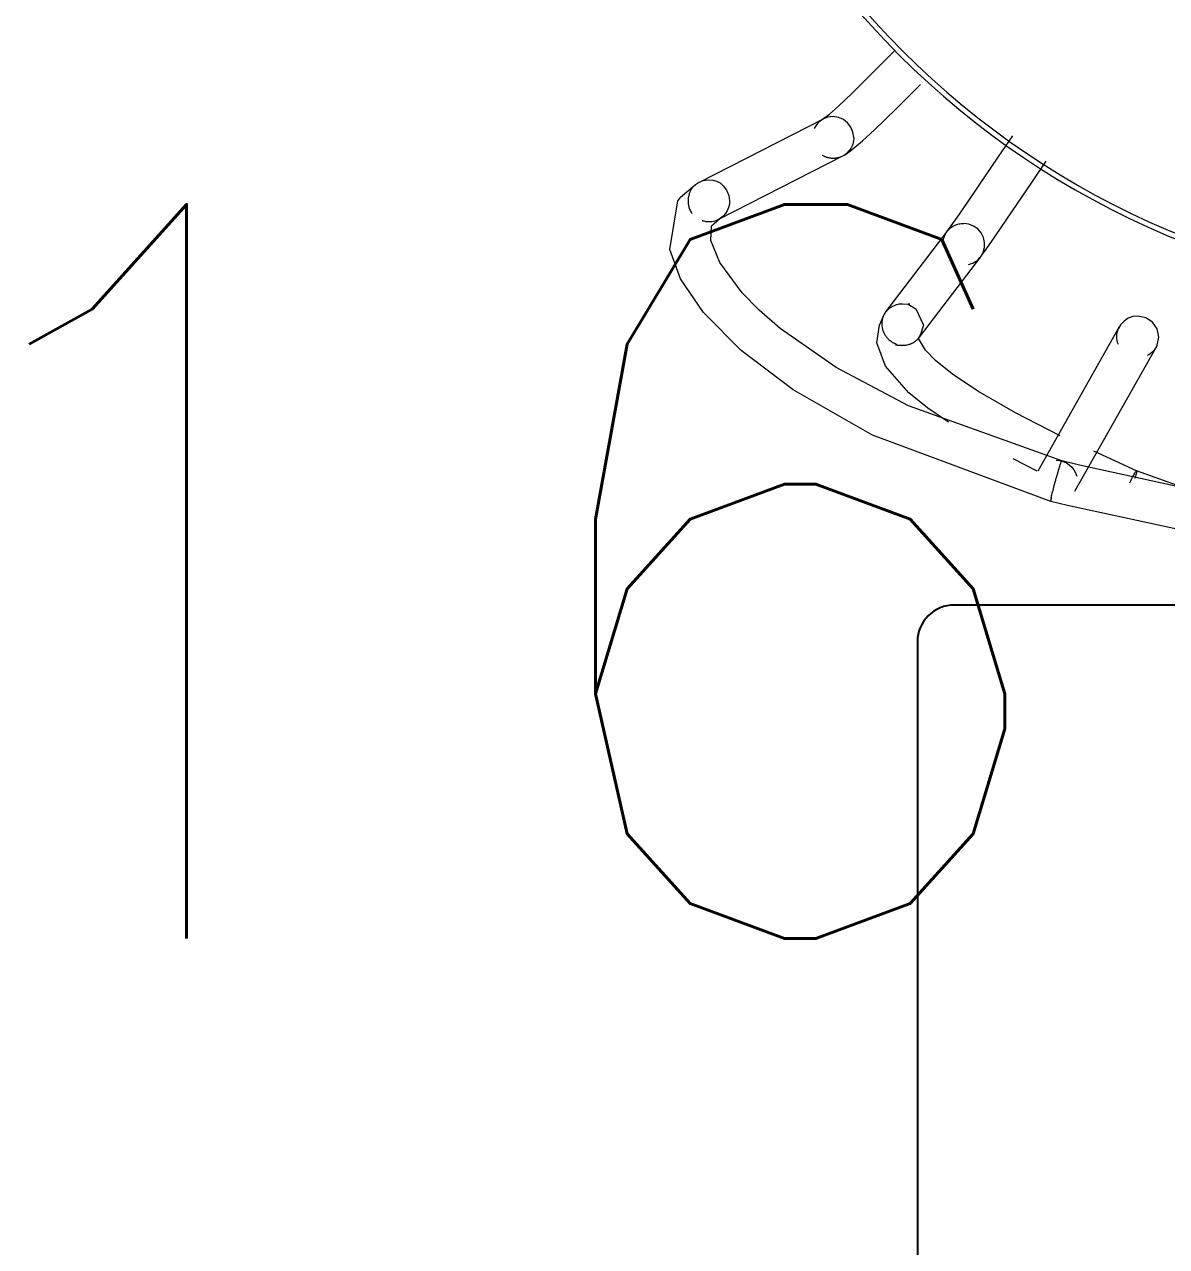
# Model space of a CAD drawing. Header units: millimetres. Extents: x -81374 to 485233, y -39075 to 157313.
# Drawn here: x 52213.9 to 52525, y 21646.7 to 21979.6 of the extents above; entities that cross this region are included whole.
import ezdxf
from ezdxf.enums import TextEntityAlignment as Align

# ---------------------------------------------------------------- set-up
doc = ezdxf.new("R2010")
doc.units = ezdxf.units.MM
for name, color, linetype in [('AC-RA-DIFFUSER', 6, 'Continuous'), ('HATCH', 8, 'Continuous'), ('Hatch 01_UC', 7, 'Continuous'), ('M-HVAC-TEXT', 7, 'Continuous')]:
    doc.layers.add(name, color=color, linetype=linetype)
doc.layers.add('G-IMPT', color=8, linetype='Continuous', lineweight=5)
doc.styles.add('R', font='romans.shx')
doc.styles.get("Standard").update_dxf_attribs({"font": 'arial.ttf'})
pattern_1 = [(225, (86411.17, 39444.27), (134.70384, -134.70384), [])]

# ---------------------------------------------------------------- blocks, each defined once
blk = doc.blocks.new('floor plan 1')
at = {"layer": 'G-IMPT', "color": 8, "ltscale": 500}
for p, q in [((5612.47, -60910.8), (5672.77, -60923.91)), ((5612.47, -60910.8), (5672.77, -60923.91)), ((5610.72, -60922.1), (5669.5, -60934.88)), ((5610.72, -60922.1), (5669.5, -60934.88)), ((5672.77, -60923.91), (5677.32, -60925.03)), ((5672.77, -60923.91), (5677.32, -60925.03)), ((5648.64, -60967.01), (5670.83, -60927.74)), ((5648.64, -60967.01), (5670.83, -60927.74)), ((5677.32, -60925.03), (5725.9, -60943.06)), ((5677.32, -60925.03), (5725.9, -60943.06)), ((5640.26, -60928.48), (5653.95, -60933.3)), ((5640.26, -60928.48), (5653.95, -60933.3)), ((5653.95, -60933.3), (5665.6, -60938.67)), ((5653.95, -60933.3), (5665.6, -60938.67)), ((5680.79, -60933.36), (5658.6, -60972.63)), ((5680.79, -60933.36), (5658.6, -60972.63)), ((5681, -60933.21), (5687.59, -60936.62)), ((5681, -60933.21), (5687.59, -60936.62)), ((5669.5, -60934.88), (5674.31, -60936.07)), ((5669.5, -60934.88), (5674.31, -60936.07)), ((5674.31, -60936.07), (5716.05, -60951.05)), ((5674.31, -60936.07), (5716.05, -60951.05)), ((5674.76, -60942.88), (5686.95, -60949.15)), ((5674.76, -60942.88), (5686.95, -60949.15)), ((5725.9, -60943.06), (5747.51, -60955.37)), ((5725.9, -60943.06), (5747.51, -60955.37)), ((5705.16, -60946.62), (5710.85, -60950.45)), ((5705.16, -60946.62), (5710.85, -60950.45)), ((5686.95, -60949.15), (5697.19, -60955.05)), ((5686.95, -60949.15), (5697.19, -60955.05)), ((5710.85, -60950.45), (5716.03, -60954.61)), ((5710.85, -60950.45), (5716.03, -60954.61)), ((5716.05, -60951.05), (5735.77, -60961.46)), ((5716.05, -60951.05), (5735.77, -60961.46)), ((5697.19, -60955.05), (5704.07, -60959.66)), ((5697.19, -60955.05), (5704.07, -60959.66)), ((5716.03, -60954.61), (5722.33, -60961.81)), ((5716.03, -60954.61), (5722.33, -60961.81)), ((5747.51, -60955.37), (5761.65, -60966.09)), ((5747.51, -60955.37), (5761.65, -60966.09)), ((5704.07, -60959.66), (5708.69, -60963.39)), ((5704.07, -60959.66), (5708.69, -60963.39)), ((5708.69, -60963.39), (5711.46, -60966.23)), ((5708.69, -60963.39), (5711.46, -60966.23)), ((5722.33, -60961.81), (5724.69, -60968.17)), ((5722.33, -60961.81), (5724.69, -60968.17)), ((5735.77, -60961.46), (5751.01, -60972.1)), ((5735.77, -60961.46), (5751.01, -60972.1)), ((5648.35, -60967.59), (5647.91, -60969.77)), ((5648.35, -60967.59), (5647.91, -60969.77)), ((5711.46, -60966.23), (5713.31, -60969.36)), ((5711.46, -60966.23), (5713.31, -60969.36)), ((5761.65, -60966.09), (5771.89, -60976.47)), ((5761.65, -60966.09), (5771.89, -60976.47)), ((5647.91, -60969.77), (5648.36, -60971.99)), ((5647.91, -60969.77), (5648.36, -60971.99)), ((5696.43, -60991.65), (5713.13, -60969.74)), ((5696.43, -60991.65), (5713.13, -60969.74)), ((5712.01, -60973.03), (5712.98, -60969.95)), ((5712.01, -60973.03), (5712.98, -60969.95)), ((5713.31, -60969.36), (5712.43, -60970.94)), ((5713.31, -60969.36), (5712.43, -60970.94)), ((5724.69, -60968.17), (5724.02, -60973.05)), ((5724.69, -60968.17), (5724.02, -60973.05)), ((5648.36, -60971.99), (5649.58, -60973.81)), ((5648.36, -60971.99), (5649.58, -60973.81)), ((5649.58, -60973.81), (5651.4, -60975.05)), ((5649.58, -60973.81), (5651.4, -60975.05)), ((5656.22, -60974.9), (5657.34, -60974.15)), ((5656.22, -60974.9), (5657.34, -60974.15)), ((5657.34, -60974.15), (5658.24, -60973.2)), ((5657.34, -60974.15), (5658.24, -60973.2)), ((5658.24, -60973.2), (5658.89, -60972.05)), ((5658.24, -60973.2), (5658.89, -60972.05)), ((5714.06, -60977.46), (5712.01, -60973.03)), ((5714.06, -60977.46), (5712.01, -60973.03)), ((5724.02, -60973.05), (5722.99, -60975.32)), ((5724.02, -60973.05), (5722.99, -60975.32)), ((5751.01, -60972.1), (5756.76, -60977.09)), ((5751.01, -60972.1), (5756.76, -60977.09)), ((5651.4, -60975.05), (5653.62, -60975.51)), ((5651.4, -60975.05), (5653.62, -60975.51)), ((5653.62, -60975.51), (5654.95, -60975.36)), ((5653.62, -60975.51), (5654.95, -60975.36)), ((5654.95, -60975.36), (5656.22, -60974.9)), ((5654.95, -60975.36), (5656.22, -60974.9)), ((5722.24, -60976.66), (5705.57, -60998.54)), ((5722.24, -60976.66), (5705.57, -60998.54)), ((5716.17, -60978.72), (5714.06, -60977.46)), ((5716.17, -60978.72), (5714.06, -60977.46)), ((5721.82, -60977.15), (5721.13, -60977.75)), ((5721.82, -60977.15), (5721.13, -60977.75)), ((5722.39, -60976.45), (5721.82, -60977.15)), ((5722.39, -60976.45), (5721.82, -60977.15)), ((5722.99, -60975.32), (5722.94, -60975.44)), ((5722.99, -60975.32), (5722.94, -60975.44)), ((5756.76, -60977.09), (5761.4, -60981.83)), ((5756.76, -60977.09), (5761.4, -60981.83)), ((5771.89, -60976.47), (5778.14, -60985.67)), ((5771.89, -60976.47), (5778.14, -60985.67)), ((5717.68, -60978.85), (5715.73, -60978.7)), ((5715.73, -60978.7), (5716.17, -60978.72)), ((5717.68, -60978.85), (5715.73, -60978.7)), ((5715.73, -60978.7), (5716.17, -60978.72)), ((5718.6, -60978.79), (5717.68, -60978.85)), ((5718.6, -60978.79), (5717.68, -60978.85)), ((5719.5, -60978.59), (5718.6, -60978.79)), ((5719.5, -60978.59), (5718.6, -60978.79)), ((5720.35, -60978.24), (5719.5, -60978.59)), ((5720.35, -60978.24), (5719.5, -60978.59)), ((5721.13, -60977.75), (5720.35, -60978.24)), ((5721.13, -60977.75), (5720.35, -60978.24)), ((5761.4, -60981.83), (5767.51, -60990.07)), ((5761.4, -60981.83), (5767.51, -60990.07)), ((5778.14, -60985.67), (5781.13, -60993.62)), ((5778.14, -60985.67), (5781.13, -60993.62)), ((5697.03, -60990.99), (5696.6, -60991.45)), ((5697.03, -60990.99), (5696.6, -60991.45)), ((5697.5, -60990.58), (5697.03, -60990.99)), ((5697.5, -60990.58), (5697.03, -60990.99)), ((5698.02, -60990.23), (5697.5, -60990.58)), ((5698.02, -60990.23), (5697.5, -60990.58)), ((5698.57, -60989.94), (5698.02, -60990.23)), ((5698.57, -60989.94), (5698.02, -60990.23)), ((5699.15, -60989.72), (5698.57, -60989.94)), ((5699.15, -60989.72), (5698.57, -60989.94)), ((5699.75, -60989.56), (5699.15, -60989.72)), ((5699.75, -60989.56), (5699.15, -60989.72)), ((5767.51, -60990.07), (5769.94, -60996.06)), ((5767.51, -60990.07), (5769.94, -60996.06)), ((5695.3, -60993.2), (5693.6, -60995.6)), ((5695.3, -60993.2), (5693.6, -60995.6)), ((5696.39, -60991.71), (5695.3, -60993.2)), ((5696.39, -60991.71), (5695.3, -60993.2)), ((5695.38, -60994.18), (5695.35, -60995.55)), ((5695.38, -60994.18), (5695.35, -60995.55)), ((5695.76, -60992.85), (5695.38, -60994.18)), ((5695.76, -60992.85), (5695.38, -60994.18)), ((5696.3, -60991.84), (5695.76, -60992.85)), ((5696.3, -60991.84), (5695.76, -60992.85)), ((5696.6, -60991.45), (5696.3, -60991.84)), ((5696.6, -60991.45), (5696.3, -60991.84)), ((5781.13, -60993.62), (5778.92, -61006.87)), ((5781.13, -60993.62), (5778.92, -61006.87)), ((5693.6, -60995.6), (5691.02, -60999.34)), ((5693.6, -60995.6), (5691.02, -60999.34)), ((5695.35, -60995.55), (5695.66, -60996.9)), ((5695.35, -60995.55), (5695.66, -60996.9)), ((5695.66, -60996.9), (5696.28, -60998.15)), ((5695.66, -60996.9), (5696.28, -60998.15)), ((5769.94, -60996.06), (5769.73, -61000.03)), ((5769.94, -60996.06), (5769.73, -61000.03)), ((5691.02, -60999.34), (5687.91, -61003.86)), ((5691.02, -60999.34), (5687.91, -61003.86)), ((5696.28, -60998.15), (5697.19, -60999.22)), ((5696.28, -60998.15), (5697.19, -60999.22)), ((5697.19, -60999.22), (5698.33, -61000.03)), ((5697.19, -60999.22), (5698.33, -61000.03)), ((5698.33, -61000.03), (5699.62, -61000.55)), ((5698.33, -61000.03), (5699.62, -61000.55)), ((5699.62, -61000.55), (5701, -61000.74)), ((5699.62, -61000.55), (5701, -61000.74)), ((5705.61, -60998.48), (5702.84, -61002.35)), ((5705.61, -60998.48), (5702.84, -61002.35)), ((5766.71, -61002.6), (5769.73, -61000.03)), ((5766.71, -61002.6), (5769.73, -61000.03)), ((5687.91, -61003.86), (5682.27, -61012.16)), ((5687.91, -61003.86), (5682.27, -61012.16)), ((5702.84, -61002.35), (5700.2, -61006.17)), ((5702.84, -61002.35), (5700.2, -61006.17)), ((5734.04, -61019.06), (5767.85, -61001.83)), ((5734.04, -61019.06), (5767.85, -61001.83)), ((5765.09, -61005.06), (5765.45, -61004.2)), ((5765.09, -61005.06), (5765.45, -61004.2)), ((5765.45, -61004.2), (5765.94, -61003.41)), ((5765.45, -61004.2), (5765.94, -61003.41)), ((5765.94, -61003.41), (5766.57, -61002.72)), ((5765.94, -61003.41), (5766.57, -61002.72)), ((5700.2, -61006.17), (5697.15, -61010.63)), ((5700.2, -61006.17), (5697.15, -61010.63)), ((5764.8, -61006.92), (5764.86, -61005.98)), ((5764.8, -61006.92), (5764.86, -61005.98)), ((5764.99, -61008.34), (5764.8, -61006.92)), ((5764.99, -61008.34), (5764.8, -61006.92)), ((5764.86, -61005.98), (5765.09, -61005.06)), ((5764.86, -61005.98), (5765.09, -61005.06)), ((5778.92, -61006.87), (5778.15, -61007.76)), ((5778.92, -61006.87), (5778.15, -61007.76)), ((5697.15, -61010.63), (5691.61, -61018.77)), ((5697.15, -61010.63), (5691.61, -61018.77)), ((5765.63, -61009.8), (5764.99, -61008.34)), ((5765.63, -61009.8), (5764.99, -61008.34)), ((5766.55, -61010.99), (5765.63, -61009.8)), ((5766.55, -61010.99), (5765.63, -61009.8)), ((5774.23, -61011.2), (5778.15, -61007.76)), ((5774.23, -61011.2), (5778.15, -61007.76)), ((5682.27, -61012.16), (5678.55, -61017.66)), ((5682.27, -61012.16), (5678.55, -61017.66)), ((5773.05, -61012.01), (5739.25, -61029.24)), ((5773.05, -61012.01), (5739.25, -61029.24)), ((5767.36, -61011.76), (5766.55, -61010.99)), ((5767.36, -61011.76), (5766.55, -61010.99)), ((5768.41, -61012.29), (5767.36, -61011.76)), ((5768.41, -61012.29), (5767.36, -61011.76)), ((5769.38, -61012.5), (5768.41, -61012.29)), ((5769.38, -61012.5), (5768.41, -61012.29)), ((5770.7, -61012.62), (5769.38, -61012.5)), ((5770.7, -61012.62), (5769.38, -61012.5)), ((5772.02, -61012.42), (5770.7, -61012.62)), ((5772.02, -61012.42), (5770.7, -61012.62)), ((5773.26, -61011.9), (5772.02, -61012.42)), ((5773.26, -61011.9), (5772.02, -61012.42)), ((5774.33, -61011.12), (5773.26, -61011.9)), ((5774.33, -61011.12), (5773.26, -61011.9)), ((5691.61, -61018.77), (5687.65, -61024.64)), ((5691.61, -61018.77), (5687.65, -61024.64)), ((5731.75, -61020.56), (5728.63, -61023.19)), ((5731.75, -61020.56), (5728.63, -61023.19)), ((5732.93, -61019.72), (5731.75, -61020.56)), ((5732.93, -61019.72), (5731.75, -61020.56)), ((5733.54, -61019.34), (5732.93, -61019.72)), ((5733.54, -61019.34), (5732.93, -61019.72)), ((5728.63, -61023.19), (5725.33, -61026.25)), ((5728.63, -61023.19), (5725.33, -61026.25)), ((5731, -61024.15), (5731.2, -61025.61)), ((5731, -61024.15), (5731.2, -61025.61)), ((5725.33, -61026.25), (5722.74, -61028.73)), ((5725.33, -61026.25), (5722.74, -61028.73)), ((5731.2, -61025.61), (5731.76, -61026.97)), ((5731.2, -61025.61), (5731.76, -61026.97)), ((5731.76, -61026.97), (5732.66, -61028.14)), ((5731.76, -61026.97), (5732.66, -61028.14)), ((5740.89, -61027.91), (5741.35, -61027.35)), ((5740.89, -61027.91), (5741.35, -61027.35)), ((5741.35, -61027.35), (5741.78, -61026.62)), ((5741.35, -61027.35), (5741.78, -61026.62)), ((5722.74, -61028.73), (5719.1, -61032.31)), ((5722.74, -61028.73), (5719.1, -61032.31)), ((5732.66, -61028.14), (5733.81, -61029.05)), ((5732.66, -61028.14), (5733.81, -61029.05)), ((5733.81, -61029.05), (5735.16, -61029.63)), ((5733.81, -61029.05), (5735.16, -61029.63)), ((5735.16, -61029.63), (5736.6, -61029.85)), ((5735.16, -61029.63), (5736.6, -61029.85)), ((5737.63, -61030.52), (5735.17, -61032.71)), ((5737.63, -61030.52), (5735.17, -61032.71)), ((5736.6, -61029.85), (5738.03, -61029.69)), ((5736.6, -61029.85), (5738.03, -61029.69)), ((5739.75, -61028.95), (5737.63, -61030.52)), ((5739.75, -61028.95), (5737.63, -61030.52)), ((5738.03, -61029.69), (5739.39, -61029.17)), ((5738.03, -61029.69), (5739.39, -61029.17)), ((5739.39, -61029.17), (5740.52, -61028.35)), ((5739.39, -61029.17), (5740.52, -61028.35)), ((5740.52, -61028.35), (5740.89, -61027.91)), ((5740.52, -61028.35), (5740.89, -61027.91)), ((5719.1, -61032.31), (5712.84, -61038.62)), ((5719.1, -61032.31), (5712.84, -61038.62)), ((5735.17, -61032.71), (5731.54, -61036.14)), ((5735.17, -61032.71), (5731.54, -61036.14)), ((5731.54, -61036.14), (5728.3, -61039.3)), ((5731.54, -61036.14), (5728.3, -61039.3)), ((5728.3, -61039.3), (5721.79, -61045.83)), ((5728.3, -61039.3), (5721.79, -61045.83)), ((5721.79, -61045.83), (5719.83, -61047.84)), ((5721.79, -61045.83), (5719.83, -61047.84))]:
    blk.add_line(p, q, dxfattribs=at)
for radius in [228.8, 228.8, 228.8, 228.8, 227.37, 227.37]:
    blk.add_arc((5556.83, -61208.4), radius, 0, 180, dxfattribs=at)
at = {"layer": 'G-IMPT', "color": 8, "ltscale": 500, "extrusion": (0, 0, -1)}
for centre, start_param, end_param in [((5675.81, -60930.55), 4.201269, 5.531684), ((5675.81, -60930.55), 4.201269, 5.531684), ((5653.62, -60969.82), 6.183384, 6.879071), ((5653.62, -60969.82), 6.183384, 6.879071), ((5653.62, -60969.82), 2.248945, 3.041791), ((5653.62, -60969.82), 2.248945, 3.041791)]:
    blk.add_ellipse(centre, major_axis=(-4.98, 2.81), ratio=0.992436, start_param=start_param, end_param=end_param, dxfattribs=at)
at = {"layer": 'G-IMPT', "color": 8, "ltscale": 500}
for points, knots in [([(5677.2, -60925.91), (5677.17, -60926.09), (5677.09, -60926.46), (5676.86, -60927.42), (5676.5, -60928.87), (5676.07, -60930.5), (5675.71, -60931.78), (5675.44, -60932.71), (5675.19, -60933.56), (5674.96, -60934.33), (5674.75, -60934.97), (5674.52, -60935.66), (5674.4, -60935.95), (5674.35, -60936.03)], [0, 0, 0, 0, 0.0555556, 0.1111111, 0.2222222, 0.3333333, 0.3888889, 0.4444444, 0.5, 0.5555556, 0.6111111, 0.6666667, 0.7777778, 0.7777778, 0.7777778, 0.7777778]), ([(5677.2, -60925.91), (5677.17, -60926.09), (5677.09, -60926.46), (5676.86, -60927.42), (5676.5, -60928.87), (5676.07, -60930.5), (5675.71, -60931.78), (5675.44, -60932.71), (5675.19, -60933.56), (5674.96, -60934.33), (5674.75, -60934.97), (5674.52, -60935.66), (5674.4, -60935.95), (5674.35, -60936.03)], [0, 0, 0, 0, 0.0555556, 0.1111111, 0.2222222, 0.3333333, 0.3888889, 0.4444444, 0.5, 0.5555556, 0.6111111, 0.6666667, 0.7777778, 0.7777778, 0.7777778, 0.7777778]), ([(5677.2, -60925.91), (5677.24, -60925.74), (5677.3, -60925.44), (5677.34, -60925.12), (5677.33, -60925.04), (5677.32, -60925.03)], [0, 0, 0, 0, 0.0555556, 0.1111111, 0.1797143, 0.1797143, 0.1797143, 0.1797143]), ([(5677.2, -60925.91), (5677.24, -60925.74), (5677.3, -60925.44), (5677.34, -60925.12), (5677.33, -60925.04), (5677.32, -60925.03)], [0, 0, 0, 0, 0.0555556, 0.1111111, 0.1797143, 0.1797143, 0.1797143, 0.1797143]), ([(5655.81, -60930.03), (5655.68, -60930.32), (5655.42, -60930.87), (5655.05, -60931.6), (5654.71, -60932.23), (5654.43, -60932.72), (5654.2, -60933.07), (5654.04, -60933.27), (5653.97, -60933.31), (5653.95, -60933.3)], [0.1111111, 0.1111111, 0.1111111, 0.1111111, 0.1666667, 0.2222222, 0.2777778, 0.3333333, 0.3888889, 0.4444444, 0.4956758, 0.4956758, 0.4956758, 0.4956758]), ([(5655.81, -60930.03), (5655.68, -60930.32), (5655.42, -60930.87), (5655.05, -60931.6), (5654.71, -60932.23), (5654.43, -60932.72), (5654.2, -60933.07), (5654.04, -60933.27), (5653.97, -60933.31), (5653.95, -60933.3)], [0.1111111, 0.1111111, 0.1111111, 0.1111111, 0.1666667, 0.2222222, 0.2777778, 0.3333333, 0.3888889, 0.4444444, 0.4956758, 0.4956758, 0.4956758, 0.4956758]), ([(5653.95, -60933.3), (5653.95, -60933.3), (5653.92, -60933.28), (5653.9, -60933.2), (5653.95, -60932.93), (5654.07, -60932.43), (5654.27, -60931.85), (5654.44, -60931.37), (5654.49, -60931.25)], [0.4980564, 0.4980564, 0.4980564, 0.4980564, 0.5, 0.5555556, 0.6111111, 0.6666667, 0.75, 0.7777778, 0.7777778, 0.7777778, 0.7777778]), ([(5653.95, -60933.3), (5653.95, -60933.3), (5653.92, -60933.28), (5653.9, -60933.2), (5653.95, -60932.93), (5654.07, -60932.43), (5654.27, -60931.85), (5654.44, -60931.37), (5654.49, -60931.25)], [0.4980564, 0.4980564, 0.4980564, 0.4980564, 0.5, 0.5555556, 0.6111111, 0.6666667, 0.75, 0.7777778, 0.7777778, 0.7777778, 0.7777778]), ([(5717.68, -60967.55), (5717.38, -60967.55), (5716.77, -60967.58), (5716.02, -60967.75), (5715.52, -60967.93), (5715.24, -60968.05), (5715.04, -60968.15), (5714.84, -60968.25), (5714.64, -60968.37), (5714.45, -60968.49), (5714.26, -60968.62), (5714.08, -60968.76), (5713.9, -60968.91), (5713.73, -60969.07), (5713.57, -60969.23), (5713.42, -60969.39), (5713.22, -60969.61), (5713.09, -60969.79), (5713.01, -60969.9)], [0, 0, 0, 0, 0.166667, 0.333333, 0.416667, 0.458333, 0.5, 0.541667, 0.583333, 0.625, 0.666667, 0.708333, 0.75, 0.791667, 0.833333, 0.875, 0.916667, 1, 1, 1, 1]), ([(5717.68, -60967.55), (5717.38, -60967.55), (5716.77, -60967.58), (5716.02, -60967.75), (5715.52, -60967.93), (5715.24, -60968.05), (5715.04, -60968.15), (5714.84, -60968.25), (5714.64, -60968.37), (5714.45, -60968.49), (5714.26, -60968.62), (5714.08, -60968.76), (5713.9, -60968.91), (5713.73, -60969.07), (5713.57, -60969.23), (5713.42, -60969.39), (5713.22, -60969.61), (5713.09, -60969.79), (5713.01, -60969.9)], [0, 0, 0, 0, 0.166667, 0.333333, 0.416667, 0.458333, 0.5, 0.541667, 0.583333, 0.625, 0.666667, 0.708333, 0.75, 0.791667, 0.833333, 0.875, 0.916667, 1, 1, 1, 1]), ([(5722.36, -60976.49), (5722.45, -60976.36), (5722.66, -60976.05), (5722.93, -60975.49), (5723.13, -60974.95), (5723.25, -60974.48), (5723.32, -60974.05), (5723.35, -60973.68), (5723.37, -60973.3), (5723.35, -60972.75), (5723.21, -60971.97), (5722.93, -60971.15), (5722.52, -60970.35), (5721.98, -60969.63), (5721.2, -60968.85), (5720.45, -60968.37), (5719.98, -60968.12), (5719.71, -60967.99), (5719.46, -60967.87), (5719.31, -60967.78), (5719.25, -60967.71), (5719.15, -60967.64), (5719.44, -60967.66), (5719.75, -60967.72), (5719.52, -60967.65), (5718.98, -60967.56), (5718.42, -60967.52), (5717.95, -60967.53), (5717.68, -60967.55)], [0, 0, 0, 0, 0.05, 0.1, 0.125, 0.15, 0.175, 0.1875, 0.2, 0.225, 0.25, 0.275, 0.3, 0.325, 0.35, 0.4, 0.425, 0.45, 0.475, 0.525, 0.575, 0.6375, 0.7, 0.75, 0.85, 0.9, 0.95, 1, 1, 1, 1]), ([(5722.36, -60976.49), (5722.45, -60976.36), (5722.66, -60976.05), (5722.93, -60975.49), (5723.13, -60974.95), (5723.25, -60974.48), (5723.32, -60974.05), (5723.35, -60973.68), (5723.37, -60973.3), (5723.35, -60972.75), (5723.21, -60971.97), (5722.93, -60971.15), (5722.52, -60970.35), (5721.98, -60969.63), (5721.2, -60968.85), (5720.45, -60968.37), (5719.98, -60968.12), (5719.71, -60967.99), (5719.46, -60967.87), (5719.31, -60967.78), (5719.25, -60967.71), (5719.15, -60967.64), (5719.44, -60967.66), (5719.75, -60967.72), (5719.52, -60967.65), (5718.98, -60967.56), (5718.42, -60967.52), (5717.95, -60967.53), (5717.68, -60967.55)], [0, 0, 0, 0, 0.05, 0.1, 0.125, 0.15, 0.175, 0.1875, 0.2, 0.225, 0.25, 0.275, 0.3, 0.325, 0.35, 0.4, 0.425, 0.45, 0.475, 0.525, 0.575, 0.6375, 0.7, 0.75, 0.85, 0.9, 0.95, 1, 1, 1, 1]), ([(5706.66, -60994.69), (5706.67, -60994.8), (5706.68, -60995.03), (5706.69, -60995.37), (5706.67, -60995.72), (5706.62, -60996.06), (5706.56, -60996.41), (5706.46, -60996.75), (5706.36, -60997.06), (5706.26, -60997.32), (5706.15, -60997.56), (5706.01, -60997.85), (5705.85, -60998.14), (5705.73, -60998.32), (5705.68, -60998.39)], [0.6666667, 0.6666667, 0.6666667, 0.6666667, 0.6944444, 0.7222222, 0.75, 0.7777778, 0.8055556, 0.8333333, 0.8611111, 0.8819444, 0.9027778, 0.9305556, 0.9722222, 1, 1, 1, 1]), ([(5706.66, -60994.69), (5706.67, -60994.8), (5706.68, -60995.03), (5706.69, -60995.37), (5706.67, -60995.72), (5706.62, -60996.06), (5706.56, -60996.41), (5706.46, -60996.75), (5706.36, -60997.06), (5706.26, -60997.32), (5706.15, -60997.56), (5706.01, -60997.85), (5705.85, -60998.14), (5705.73, -60998.32), (5705.68, -60998.39)], [0.6666667, 0.6666667, 0.6666667, 0.6666667, 0.6944444, 0.7222222, 0.75, 0.7777778, 0.8055556, 0.8333333, 0.8611111, 0.8819444, 0.9027778, 0.9305556, 0.9722222, 1, 1, 1, 1]), ([(5705.68, -60998.39), (5705.63, -60998.46), (5705.54, -60998.58), (5705.38, -60998.77), (5705.22, -60998.95), (5705.04, -60999.14), (5704.84, -60999.33), (5704.64, -60999.5), (5704.36, -60999.72), (5704.07, -60999.92), (5703.77, -61000.08), (5703.51, -61000.21), (5703.07, -61000.41), (5702.45, -61000.6), (5701.71, -61000.72), (5701.24, -61000.75), (5701, -61000.74)], [0, 0, 0, 0, 0.0625, 0.109375, 0.15625, 0.203125, 0.246094, 0.296875, 0.34375, 0.4375, 0.484375, 0.53125, 0.59375, 0.75, 0.875, 1, 1, 1, 1]), ([(5705.68, -60998.39), (5705.63, -60998.46), (5705.54, -60998.58), (5705.38, -60998.77), (5705.22, -60998.95), (5705.04, -60999.14), (5704.84, -60999.33), (5704.64, -60999.5), (5704.36, -60999.72), (5704.07, -60999.92), (5703.77, -61000.08), (5703.51, -61000.21), (5703.07, -61000.41), (5702.45, -61000.6), (5701.71, -61000.72), (5701.24, -61000.75), (5701, -61000.74)], [0, 0, 0, 0, 0.0625, 0.109375, 0.15625, 0.203125, 0.246094, 0.296875, 0.34375, 0.4375, 0.484375, 0.53125, 0.59375, 0.75, 0.875, 1, 1, 1, 1]), ([(5772.26, -61001.54), (5772.2, -61001.52), (5771.95, -61001.44), (5771.58, -61001.34), (5771.14, -61001.27), (5770.76, -61001.23), (5770.37, -61001.21), (5769.87, -61001.23), (5769.23, -61001.32), (5768.61, -61001.49), (5768.13, -61001.69), (5767.67, -61001.91), (5767.13, -61002.24), (5766.74, -61002.56), (5766.56, -61002.73)], [0.5555556, 0.5555556, 0.5555556, 0.5555556, 0.5694444, 0.6111111, 0.6388889, 0.6666667, 0.6944444, 0.7222222, 0.7777778, 0.8333333, 0.8611111, 0.8888889, 0.9444444, 1, 1, 1, 1]), ([(5772.26, -61001.54), (5772.2, -61001.52), (5771.95, -61001.44), (5771.58, -61001.34), (5771.14, -61001.27), (5770.76, -61001.23), (5770.37, -61001.21), (5769.87, -61001.23), (5769.23, -61001.32), (5768.61, -61001.49), (5768.13, -61001.69), (5767.67, -61001.91), (5767.13, -61002.24), (5766.74, -61002.56), (5766.56, -61002.73)], [0.5555556, 0.5555556, 0.5555556, 0.5555556, 0.5694444, 0.6111111, 0.6388889, 0.6666667, 0.6944444, 0.7222222, 0.7777778, 0.8333333, 0.8611111, 0.8888889, 0.9444444, 1, 1, 1, 1]), ([(5776.1, -61006.92), (5776.1, -61006.82), (5776.11, -61006.59), (5776.09, -61006.23), (5776.04, -61005.82), (5775.97, -61005.47), (5775.88, -61005.15), (5775.77, -61004.79), (5775.57, -61004.3), (5775.33, -61003.87), (5775.16, -61003.61), (5775.08, -61003.51), (5775.05, -61003.47)], [0, 0, 0, 0, 0.0277778, 0.0555556, 0.0833333, 0.1111111, 0.125, 0.1388889, 0.1666667, 0.1944444, 0.2083333, 0.2222222, 0.2222222, 0.2222222, 0.2222222]), ([(5776.1, -61006.92), (5776.1, -61006.82), (5776.11, -61006.59), (5776.09, -61006.23), (5776.04, -61005.82), (5775.97, -61005.47), (5775.88, -61005.15), (5775.77, -61004.79), (5775.57, -61004.3), (5775.33, -61003.87), (5775.16, -61003.61), (5775.08, -61003.51), (5775.05, -61003.47)], [0, 0, 0, 0, 0.0277778, 0.0555556, 0.0833333, 0.1111111, 0.125, 0.1388889, 0.1666667, 0.1944444, 0.2083333, 0.2222222, 0.2222222, 0.2222222, 0.2222222]), ([(5774.33, -61011.11), (5774.43, -61011.02), (5774.59, -61010.86), (5774.81, -61010.62), (5775, -61010.36), (5775.18, -61010.1), (5775.35, -61009.83), (5775.5, -61009.54), (5775.65, -61009.22), (5775.79, -61008.85), (5775.91, -61008.47), (5776, -61008.09), (5776.08, -61007.57), (5776.1, -61007.18), (5776.1, -61006.92)], [0, 0, 0, 0, 0.083333, 0.145833, 0.208333, 0.291667, 0.354167, 0.416667, 0.5, 0.583333, 0.666667, 0.75, 0.833333, 1, 1, 1, 1]), ([(5774.33, -61011.11), (5774.43, -61011.02), (5774.59, -61010.86), (5774.81, -61010.62), (5775, -61010.36), (5775.18, -61010.1), (5775.35, -61009.83), (5775.5, -61009.54), (5775.65, -61009.22), (5775.79, -61008.85), (5775.91, -61008.47), (5776, -61008.09), (5776.08, -61007.57), (5776.1, -61007.18), (5776.1, -61006.92)], [0, 0, 0, 0, 0.083333, 0.145833, 0.208333, 0.291667, 0.354167, 0.416667, 0.5, 0.583333, 0.666667, 0.75, 0.833333, 1, 1, 1, 1]), ([(5731, -61024.15), (5730.99, -61023.87), (5731.02, -61023.44), (5731.11, -61022.93), (5731.19, -61022.59), (5731.29, -61022.25), (5731.39, -61021.95), (5731.54, -61021.63), (5731.68, -61021.36), (5731.83, -61021.11), (5731.96, -61020.91), (5732.1, -61020.74), (5732.24, -61020.57), (5732.41, -61020.38), (5732.55, -61020.2), (5732.68, -61020.06), (5732.74, -61019.99), (5732.76, -61019.96)], [0, 0, 0, 0, 0.166667, 0.25, 0.3125, 0.375, 0.458333, 0.510417, 0.583333, 0.635417, 0.6875, 0.729167, 0.770833, 0.822917, 0.895833, 0.958333, 1, 1, 1, 1]), ([(5731, -61024.15), (5730.99, -61023.87), (5731.02, -61023.44), (5731.11, -61022.93), (5731.19, -61022.59), (5731.29, -61022.25), (5731.39, -61021.95), (5731.54, -61021.63), (5731.68, -61021.36), (5731.83, -61021.11), (5731.96, -61020.91), (5732.1, -61020.74), (5732.24, -61020.57), (5732.41, -61020.38), (5732.55, -61020.2), (5732.68, -61020.06), (5732.74, -61019.99), (5732.76, -61019.96)], [0, 0, 0, 0, 0.166667, 0.25, 0.3125, 0.375, 0.458333, 0.510417, 0.583333, 0.635417, 0.6875, 0.729167, 0.770833, 0.822917, 0.895833, 0.958333, 1, 1, 1, 1]), ([(5732.76, -61019.96), (5732.92, -61019.8), (5733.19, -61019.58), (5733.58, -61019.32), (5733.88, -61019.14), (5734.21, -61018.97), (5734.54, -61018.83), (5734.89, -61018.7), (5735.24, -61018.6), (5735.6, -61018.53), (5735.96, -61018.48), (5736.32, -61018.45), (5736.68, -61018.44), (5737.05, -61018.46), (5737.41, -61018.51), (5737.77, -61018.57), (5738.12, -61018.66), (5738.48, -61018.77), (5738.94, -61018.95), (5739.27, -61019.12), (5739.48, -61019.24)], [0, 0, 0, 0, 0.0555556, 0.0833333, 0.1111111, 0.1388889, 0.1666667, 0.1944444, 0.2222222, 0.25, 0.2777778, 0.3055556, 0.3333333, 0.3611111, 0.3888889, 0.4166667, 0.4444444, 0.4722222, 0.5, 0.5555556, 0.5555556, 0.5555556, 0.5555556]), ([(5732.76, -61019.96), (5732.92, -61019.8), (5733.19, -61019.58), (5733.58, -61019.32), (5733.88, -61019.14), (5734.21, -61018.97), (5734.54, -61018.83), (5734.89, -61018.7), (5735.24, -61018.6), (5735.6, -61018.53), (5735.96, -61018.48), (5736.32, -61018.45), (5736.68, -61018.44), (5737.05, -61018.46), (5737.41, -61018.51), (5737.77, -61018.57), (5738.12, -61018.66), (5738.48, -61018.77), (5738.94, -61018.95), (5739.27, -61019.12), (5739.48, -61019.24)], [0, 0, 0, 0, 0.0555556, 0.0833333, 0.1111111, 0.1388889, 0.1666667, 0.1944444, 0.2222222, 0.25, 0.2777778, 0.3055556, 0.3333333, 0.3611111, 0.3888889, 0.4166667, 0.4444444, 0.4722222, 0.5, 0.5555556, 0.5555556, 0.5555556, 0.5555556])]:
    blk.add_open_spline(points, degree=3, knots=knots, dxfattribs=at)
blk.add_open_spline([(5677.32, -60925.03), (5677.31, -60925.03), (5677.29, -60925.04), (5677.27, -60925.07)], degree=3, dxfattribs=at)
blk.add_open_spline([(5677.32, -60925.03), (5677.31, -60925.03), (5677.29, -60925.04), (5677.27, -60925.07)], degree=3, dxfattribs=at)
for rotation, p in [(359.9992, (39680.63, -4989.62, 0)), (359.9992, (35886.72, -10139.29, 0)), (270.0008, (28873.29, -20643.48, 0)), (359.9992, (11975.31, -26935.44, 0)), (359.9992, (15267.63, -26935.44, 0)), (359.9992, (26686.27, -26987.73, 0)), (270.0008, (15861.11, -28615.02, 0)), (89.9992, (23697.81, -33300.57, 0)), (89.9992, (23597.87, -35337.73, 0)), (89.9992, (23597.88, -37388.34, 0)), (359.9992, (13750.44, -37781.54, 0)), (89.9992, (23697.83, -40746.76, 0)), (89.9992, (23597.8, -44302.49, 0)), (89.9992, (23597.81, -46399.06, 0)), (89.9992, (23697.78, -48339.78, 0)), (89.9992, (23697.77, -54279.98, 0)), (359.9992, (27418.07, -55702.4, 0)), (89.9992, (9671.91, -65856.51, 0)), (359.9992, (4684.11, -67403.39, 0)), (359.9992, (8737.21, -67403.39, 0))]:
    blk.add_attdef('PARTITIONTYPE', text='', height=200, rotation=rotation, dxfattribs=at).set_placement(p, align=Align.MIDDLE_CENTER)
blk = doc.blocks.new('DLC - All Capacities')
at = {"color": 4}
blk.add_lwpolyline([(-465, -475), (465, -475, 0.414214), (475, -465), (475, 465, 0.414214), (465, 475), (-465, 475, 0.414214), (-475, 465), (-475, -465, 0.414214)], format="xyb", close=True, dxfattribs=at)

msp = doc.modelspace()

# ---------------------------------------------------------------- hatches: boundary and pattern name
at = {"layer": 'HATCH'}
h = msp.add_hatch(color=8, dxfattribs=at)
h.dxf.hatch_style = 1
edge = h.paths.add_edge_path(flags=16)
edge.add_arc((51082.83, 23076.13), 750, 450, 540)
edge.add_line((50332.83, 23076.13), (50332.83, 13716.55))
edge.add_arc((51082.83, 13716.55), 750, 180, 270)
edge.add_line((51082.83, 12966.55), (54782.49, 12966.55))
edge.add_arc((54782.49, 13716.55), 750, 270, 360)
edge.add_line((55532.49, 13716.55), (55532.49, 23076.13))
edge.add_arc((54782.49, 23076.13), 750, 360, 450)
edge.add_line((54782.49, 23826.13), (51082.83, 23826.13))
edge = h.paths.add_edge_path()
edge.add_arc((51082.83, 23076.13), 825, 450, 540)
edge.add_line((50257.83, 23076.13), (50257.83, 13716.55))
edge.add_arc((51082.83, 13716.55), 825, 180, 270)
edge.add_line((51082.83, 12891.55), (54782.49, 12891.55))
edge.add_arc((54782.49, 13716.55), 825, 270, 360)
edge.add_line((55607.49, 13716.55), (55607.49, 23076.13))
edge.add_arc((54782.49, 23076.13), 825, 360, 450)
edge.add_line((54782.49, 23901.13), (51082.83, 23901.13))
at = {"layer": 'Hatch 01_UC', "linetype": 'Continuous', "lineweight": 0, "transparency": 33554597}
h = msp.add_hatch(dxfattribs=at)
h.set_pattern_fill('ANSI31', color=8, scale=60, angle=180)
h.set_pattern_definition(pattern_1)
h.paths.add_polyline_path([(56014.78, 24856.13), (49282.83, 24856.13), (49282.83, 18559.34), (49282.83, 11934.05), (56251.58, 11934.05), (56251.58, 12466.55), (56584.08, 12466.55), (56584.08, 21441.13), (56022.83, 21441.13), (56022.83, 22506.13), (56582.49, 22506.13), (56582.49, 24856.13)])
edge = h.paths.add_edge_path(flags=16)
edge.add_ellipse((51082.83, 23076.13), major_axis=(825, 0), ratio=1, start_angle=90, end_angle=180)
edge.add_line((50257.83, 23076.13), (50257.83, 13716.55))
edge.add_ellipse((51082.83, 13716.55), major_axis=(825, 0), ratio=1, start_angle=180, end_angle=270)
edge.add_line((51082.83, 12891.55), (54782.49, 12891.55))
edge.add_ellipse((54782.49, 13716.55), major_axis=(825, 0), ratio=1, start_angle=270, end_angle=360)
edge.add_line((55607.49, 13716.55), (55607.49, 23076.13))
edge.add_ellipse((54782.49, 23076.13), major_axis=(825, 0), ratio=1, start_angle=0, end_angle=90)
edge.add_line((54782.49, 23901.13), (51082.83, 23901.13))
h = msp.add_hatch(dxfattribs=at)
h.set_pattern_fill('ANSI31', color=8, scale=60, angle=180)
h.set_pattern_definition(pattern_1)
edge = h.paths.add_edge_path(flags=16)
edge.add_arc((51082.83, 23076.13), 500, 450, 540)
edge.add_line((50582.83, 23076.13), (50582.83, 13716.55))
edge.add_arc((51082.83, 13716.55), 500, 180, 270)
edge.add_line((51082.83, 13216.55), (54782.49, 13216.55))
edge.add_arc((54782.49, 13716.55), 500, 270, 360)
edge.add_line((55282.49, 13716.55), (55282.49, 23076.13))
edge.add_arc((54782.49, 23076.13), 500, 360, 450)
edge.add_line((54782.49, 23576.13), (51082.83, 23576.13))
edge = h.paths.add_edge_path()
edge.add_ellipse((51082.83, 23076.13), major_axis=(750, 0), ratio=1, start_angle=90, end_angle=180)
edge.add_line((50332.83, 23076.13), (50332.83, 13716.55))
edge.add_ellipse((51082.83, 13716.55), major_axis=(750, 0), ratio=1, start_angle=180, end_angle=270)
edge.add_line((51082.83, 12966.55), (54782.49, 12966.55))
edge.add_ellipse((54782.49, 13716.55), major_axis=(750, 0), ratio=1, start_angle=270, end_angle=360)
edge.add_line((55532.49, 13716.55), (55532.49, 23076.13))
edge.add_ellipse((54782.49, 23076.13), major_axis=(750, 0), ratio=1, start_angle=0, end_angle=90)
edge.add_line((54782.49, 23826.13), (51082.83, 23826.13))

# ---------------------------------------------------------------- block references
at = {"linetype": 'Continuous', "rotation": 180}
msp.add_blockref('floor plan 1', (58170.8, -39075.37), dxfattribs=at)
at = {"layer": 'AC-RA-DIFFUSER', "rotation": 360}
msp.add_blockref('DLC - All Capacities', (52932.14, 21346.41), dxfattribs=at)

# ---------------------------------------------------------------- texts
at = {"layer": 'M-HVAC-TEXT', "color": 7, "insert": (53325.2, 23597.55, 0), "char_height": 200, "width": 3985.6928, "attachment_point": 2, "style": 'R'}
msp.add_mtext('\\pxql;TREATED FRESH AIR FAN VRV UINT\\PMODEL:DTFA-82\\PCAPACITY :6.8 TR\\P1000 CFM\\PSIZE;1163W X 1205D X 390HT', dxfattribs=at)

doc.saveas('drawing.dxf')
